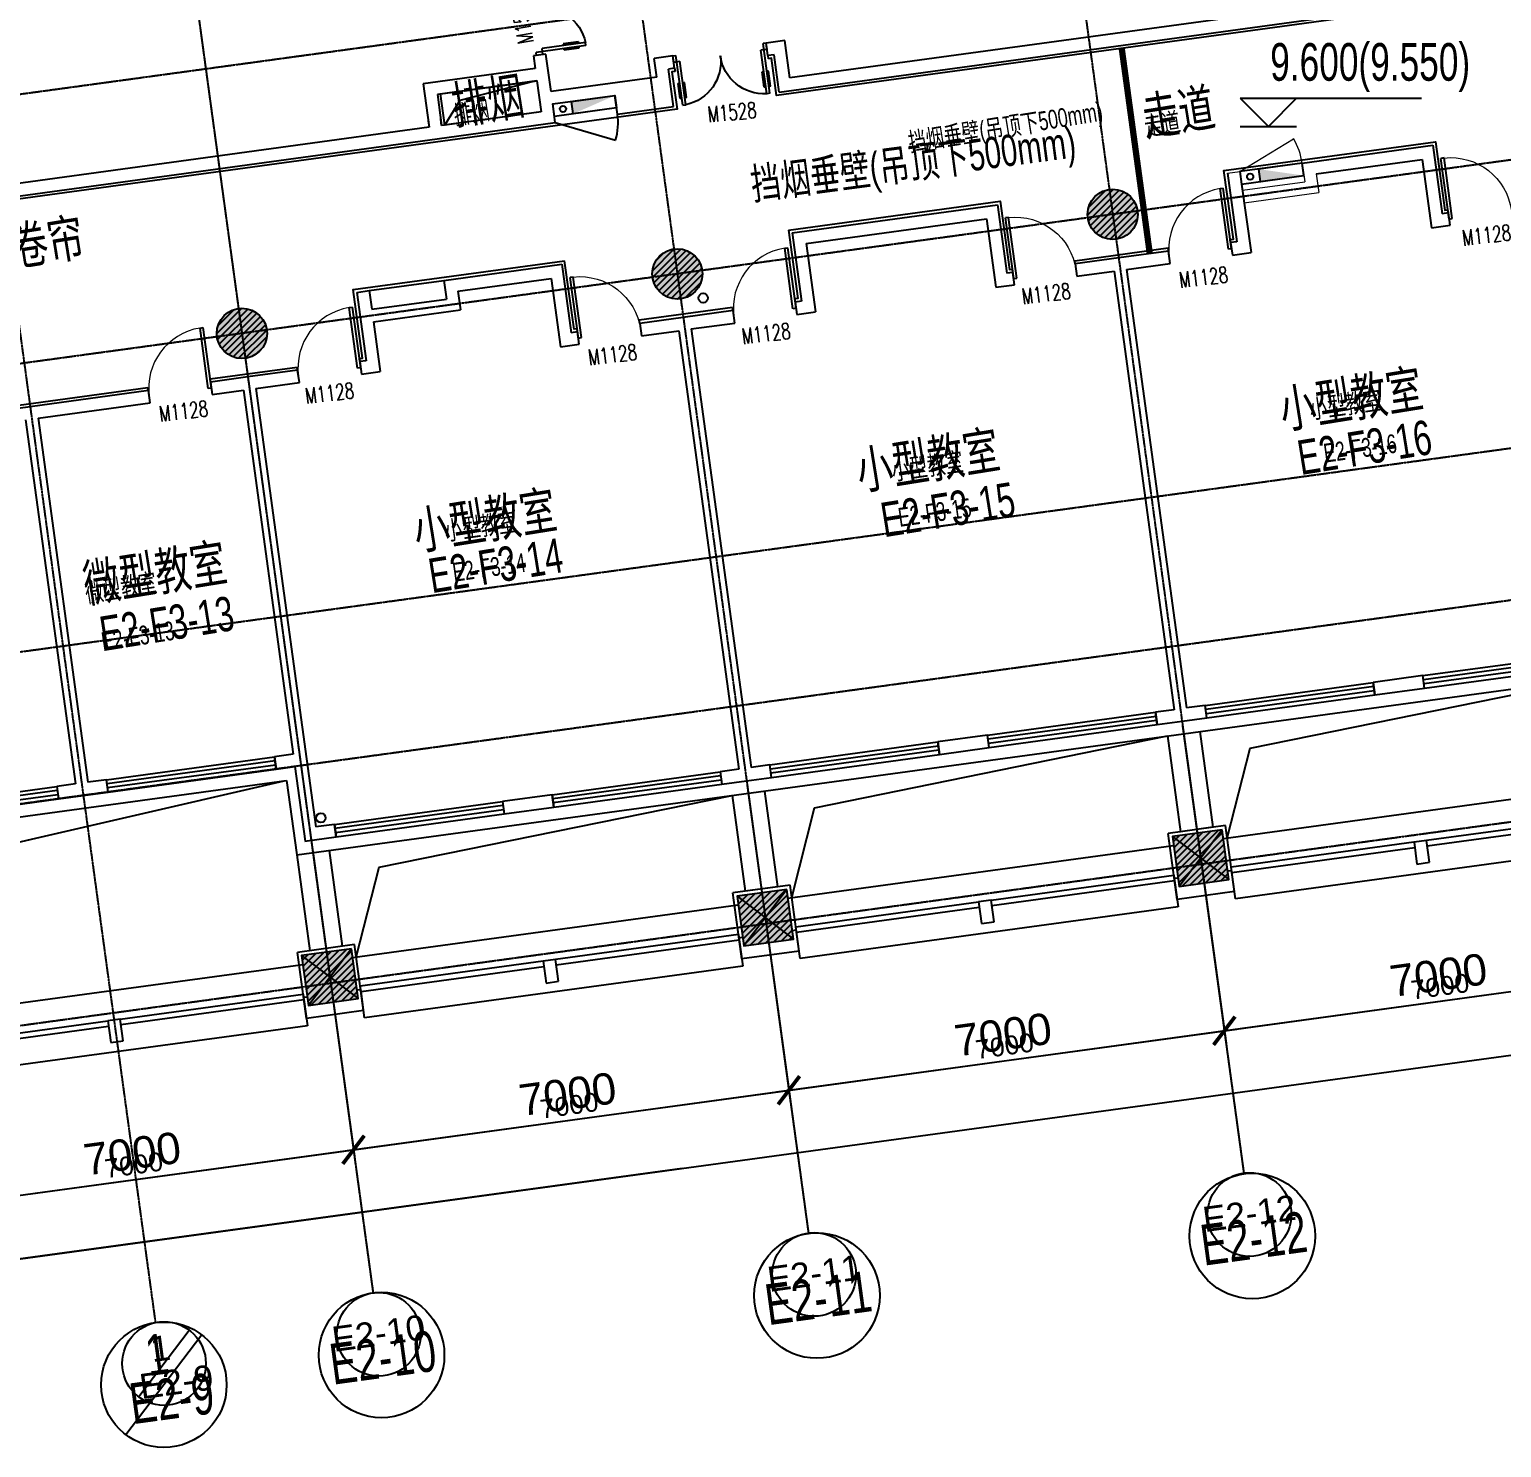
# Model space of a CAD drawing. Header units: millimetres. Extents: x -174040 to 151923, y -227569 to 142020.
# Drawn here: x -127676 to -104227, y 95997 to 118588 of the extents above; entities that cross this region are included whole.
import ezdxf
from ezdxf.enums import TextEntityAlignment as Align

# ---------------------------------------------------------------- set-up
doc = ezdxf.new("R2010")
doc.units = ezdxf.units.MM
doc.header["$LTSCALE"] = 5
doc.linetypes.add('E-RG-1F$0$$0$DOTE', pattern=[2.42, 2, -0.2, 0.02, -0.2])
doc.linetypes.add('XRE2$0$HIDDEN', pattern=[0.375, 0.25, -0.125])
for name, color, linetype in [('0P-TE-D0-A', 1, 'Continuous'), ('A-SYMB-DOOR', 4, 'Continuous'), ('A-SYMB-DOOR1', 4, 'Continuous'), ('A—墙体', 7, 'Continuous'), ('A—文字索引', 40, 'Continuous'), ('A—设备管丼、主管符号', 50, 'Continuous'), ('A—轴线、尺寸', 1, 'Continuous'), ('A—门窗', 135, 'Continuous'), ('E-COLS-F3$0$0S-COLS-HATCH', 8, 'Continuous'), ('E-COLS-F3$0$0S-COLS-HATCH-I', 8, 'Continuous'), ('E-COLS-F3$0$0S-COLS-LINE', 4, 'Continuous'), ('E2-RI-3F$0$A-ROOF-DRAN', 175, 'Continuous'), ('E2-RI-3F$0$A-SYMB-DOOR', 171, 'Continuous'), ('I-平面-标高（总）', 40, 'Continuous'), ('I—平面—文字', 40, 'Continuous'), ('I—平面—文字（放大1：100）', 40, 'XRE2$0$HIDDEN'), ('I—平面—标高', 40, 'Continuous'), ('I—平面—消防设施', 10, 'Continuous'), ('I—平面—装饰面层线', 192, 'Continuous'), ('I—平面—门', 22, 'Continuous'), ('轴线100', 1, 'Continuous')]:
    doc.layers.add(name, color=color, linetype=linetype)
doc.layers.add('A-DOOR', color=32, linetype='Continuous', lineweight=5)
doc.layers.add('A-WALL', color=7, linetype='Continuous', lineweight=5)
doc.styles.add('ARIAL', font='arial.ttf')
doc.styles.add('ECADI-TXT', font='simplex.shx', dxfattribs={"bigfont": 'hztxt.shx'})
doc.styles.add('XD2008', font='SIMYOU.TTF', dxfattribs={"width": 0.7})
doc.dimstyles.new('200', dxfattribs={"dimscale": 200, "dimtxt": 2.5, "dimasz": 2, "dimexe": 1, "dimexo": 1, "dimgap": 0.8, "dimtad": 1, "dimdec": 0, "dimdsep": 46, "dimtxsty": 'ARIAL', "dimblk1": 'ARCHTICK', "dimblk2": 'ARCHTICK', "dimsah": 1, "dimcen": -0.9, "dimdle": 1, "dimclrd": 256, "dimclre": 256, "dimclrt": 40, "dimaunit": 1, "dimadec": 0, "dimazin": 0, "dimtfac": 0.35, "dimtdec": 0, "dimtix": 1, "dimtmove": 2, "dimatfit": 3, "dimldrblk": 'ARCHTICK', "dimfxl": 0, "dimtvp": 0.8, "dimtolj": 1, "dimtzin": 0, "dimarcsym": 0})
doc.dimstyles.new('副本 100', dxfattribs={"dimscale": 100, "dimtxt": 2.5, "dimasz": 2, "dimexe": 1, "dimexo": 1, "dimgap": 0.8, "dimtad": 1, "dimdec": 0, "dimdsep": 46, "dimtxsty": 'ARIAL', "dimblk1": 'ARCHTICK', "dimblk2": 'ARCHTICK', "dimsah": 1, "dimcen": -0.9, "dimdle": 1, "dimclrd": 256, "dimclre": 256, "dimclrt": 40, "dimaunit": 1, "dimadec": 0, "dimazin": 0, "dimtfac": 0.35, "dimtdec": 0, "dimtix": 1, "dimtmove": 2, "dimatfit": 3, "dimldrblk": 'ARCHTICK', "dimfxl": 0, "dimtvp": 0.8, "dimtolj": 1, "dimtzin": 0, "dimarcsym": 0})
pattern_1 = [(45, (0, 0), (-53.0330086, 53.0330086), [])]

# ---------------------------------------------------------------- blocks, each defined once
blk = doc.blocks.new('biaogao')
at = {"layer": 'I—平面—标高'}
blk.add_line((11716360, -6091840), (11717260, -6091840), dxfattribs=at)
for points in [[(11716360, -6091390), (11719252, -6091390)], [(11716360, -6091390), (11716810, -6091840)], [(11716810, -6091840), (11717260, -6091390)]]:
    blk.add_lwpolyline(points, dxfattribs=at)
at = {"layer": 'I—平面—标高', "style": 'XD2008', "width": 0.7, "flags": 8}
blk.add_attdef('%%p0.000(-0.100)', text='', height=600, dxfattribs=at).set_placement((11716840, -6091293), align=Align.BOTTOM_LEFT)
blk = doc.blocks.new('_ArchTick')
at = {"color": 0, "linetype": 'ByBlock', "const_width": 0.15}
blk.add_lwpolyline([(-0.5, -0.5), (0.5, 0.5)], dxfattribs=at)
blk = doc.blocks.new('*D264')
at = {"layer": 'A—轴线、尺寸', "linetype": 'ByBlock', "lineweight": -2}
for p, q in [((-123164, 105497), (-122487, 100543)), ((-130100, 104549), (-129423, 99595)), ((-129648, 99766), (-122316, 100768))]:
    blk.add_line(p, q, dxfattribs=at)
at = {"layer": 'Defpoints', "color": 0, "linetype": 'ByBlock'}
for p in [(-123191, 105695), (-130127, 104747), (-122514, 100741)]:
    blk.add_point(p, dxfattribs=at)
at = {"layer": 'A—轴线、尺寸', "linetype": 'ByBlock', "lineweight": -2, "xscale": 400, "yscale": 400, "zscale": 400}
for p, rotation in [((-122514, 100741), 7.783339573380966), ((-129450, 99793), 187.783339573381)]:
    blk.add_blockref('_ArchTick', p, dxfattribs=dict(at, rotation=rotation))
at = {"layer": 'A—轴线、尺寸', "color": 40, "linetype": 'ByBlock', "insert": (-126038, 100679), "char_height": 500, "attachment_point": 5, "rotation": 7.7833, "style": 'ARIAL'}
blk.add_mtext('\\A1;7000', dxfattribs=at)
blk = doc.blocks.new('*D265')
at = {"layer": 'A—轴线、尺寸', "linetype": 'ByBlock', "lineweight": -2}
for p, q in [((-116229, 106445), (-115552, 101491)), ((-123164, 105497), (-122487, 100543)), ((-122712, 100714), (-115380, 101716))]:
    blk.add_line(p, q, dxfattribs=at)
at = {"layer": 'Defpoints', "color": 0, "linetype": 'ByBlock'}
for p in [(-116256, 106643), (-123191, 105695), (-115579, 101689)]:
    blk.add_point(p, dxfattribs=at)
at = {"layer": 'A—轴线、尺寸', "linetype": 'ByBlock', "lineweight": -2, "xscale": 400, "yscale": 400, "zscale": 400}
for p, rotation in [((-115579, 101689), 7.783339573380966), ((-122514, 100741), 187.783339573381)]:
    blk.add_blockref('_ArchTick', p, dxfattribs=dict(at, rotation=rotation))
at = {"layer": 'A—轴线、尺寸', "color": 40, "linetype": 'ByBlock', "insert": (-119103, 101627), "char_height": 500, "attachment_point": 5, "rotation": 7.7833, "style": 'ARIAL'}
blk.add_mtext('\\A1;7000', dxfattribs=at)
blk = doc.blocks.new('*D266')
at = {"layer": 'A—轴线、尺寸', "linetype": 'ByBlock', "lineweight": -2}
for p, q in [((-109293, 107393), (-108616, 102439)), ((-116229, 106445), (-115552, 101491)), ((-115777, 101662), (-108445, 102664))]:
    blk.add_line(p, q, dxfattribs=at)
at = {"layer": 'Defpoints', "color": 0, "linetype": 'ByBlock'}
for p in [(-109320, 107591), (-116256, 106643), (-108643, 102637)]:
    blk.add_point(p, dxfattribs=at)
at = {"layer": 'A—轴线、尺寸', "linetype": 'ByBlock', "lineweight": -2, "xscale": 400, "yscale": 400, "zscale": 400}
for p, rotation in [((-108643, 102637), 7.783339573380966), ((-115579, 101689), 187.783339573381)]:
    blk.add_blockref('_ArchTick', p, dxfattribs=dict(at, rotation=rotation))
at = {"layer": 'A—轴线、尺寸', "color": 40, "linetype": 'ByBlock', "insert": (-112167, 102575), "char_height": 500, "attachment_point": 5, "rotation": 7.7833, "style": 'ARIAL'}
blk.add_mtext('\\A1;7000', dxfattribs=at)
blk = doc.blocks.new('*D267')
at = {"layer": 'A—轴线、尺寸', "linetype": 'ByBlock', "lineweight": -2}
for p, q in [((-102358, 108341), (-101681, 103387)), ((-109293, 107393), (-108616, 102439)), ((-108841, 102610), (-101509, 103612))]:
    blk.add_line(p, q, dxfattribs=at)
at = {"layer": 'Defpoints', "color": 0, "linetype": 'ByBlock'}
for p in [(-102385, 108539), (-109320, 107591), (-101708, 103585)]:
    blk.add_point(p, dxfattribs=at)
at = {"layer": 'A—轴线、尺寸', "linetype": 'ByBlock', "lineweight": -2, "xscale": 400, "yscale": 400, "zscale": 400}
for p, rotation in [((-101708, 103585), 7.783339573380966), ((-108643, 102637), 187.783339573381)]:
    blk.add_blockref('_ArchTick', p, dxfattribs=dict(at, rotation=rotation))
at = {"layer": 'A—轴线、尺寸', "color": 40, "linetype": 'ByBlock', "insert": (-105232, 103523), "char_height": 500, "attachment_point": 5, "rotation": 7.7833, "style": 'ARIAL'}
blk.add_mtext('\\A1;7000', dxfattribs=at)
blk = doc.blocks.new('*D272')
at = {"layer": 'A—轴线、尺寸', "linetype": 'ByBlock', "lineweight": -2}
for p, q in [((-67660, 112933), (-66868, 107136)), ((-136448, 97827), (-66696, 107361)), ((-137015, 103453), (-136223, 97656))]:
    blk.add_line(p, q, dxfattribs=at)
at = {"layer": 'Defpoints', "color": 0, "linetype": 'ByBlock'}
for p in [(-67687, 113132), (-66895, 107334), (-137042, 103652)]:
    blk.add_point(p, dxfattribs=at)
at = {"layer": 'A—轴线、尺寸', "linetype": 'ByBlock', "lineweight": -2, "xscale": 400, "yscale": 400, "zscale": 400}
for p, rotation in [((-66895, 107334), 7.783339573380966), ((-136250, 97854), 187.783339573381)]:
    blk.add_blockref('_ArchTick', p, dxfattribs=dict(at, rotation=rotation))
at = {"layer": 'A—轴线、尺寸', "color": 40, "linetype": 'ByBlock', "insert": (-101628, 103006), "char_height": 500, "attachment_point": 5, "rotation": 7.7833, "style": 'ARIAL'}
blk.add_mtext('\\A1;70000', dxfattribs=at)
blk = doc.blocks.new('XRE3')
at = {"layer": 'E-COLS-F3$0$0S-COLS-HATCH'}
h = blk.add_hatch(color=18, dxfattribs=at)
edge = h.paths.add_edge_path()
edge.add_arc((11733358, -6093577), 400, 0, 360)
h = blk.add_hatch(color=18, dxfattribs=at)
edge = h.paths.add_edge_path()
edge.add_arc((11726422, -6094525), 400, 0, 360)
h = blk.add_hatch(color=18, dxfattribs=at)
edge = h.paths.add_edge_path()
edge.add_arc((11719487, -6095473), 400, 0, 360)
for points in [[(11735102, -6103381), (11734309, -6103489), (11734418, -6104282), (11735210, -6104173)], [(11728166, -6104329), (11727374, -6104437), (11727482, -6105230), (11728275, -6105121)], [(11721231, -6105277), (11720438, -6105385), (11720546, -6106178), (11721339, -6106069)]]:
    blk.add_hatch(color=18, dxfattribs=at).paths.add_polyline_path(points)
at = {"layer": 'E-COLS-F3$0$0S-COLS-HATCH-I'}
h = blk.add_hatch(dxfattribs=at)
h.set_pattern_fill('ANSI31', color=256, scale=600, style=0)
h.set_pattern_definition(pattern_1)
edge = h.paths.add_edge_path()
edge.add_arc((11733358, -6093577), 400, 0, 360)
h = blk.add_hatch(dxfattribs=at)
h.set_pattern_fill('ANSI31', color=256, scale=600, style=0)
h.set_pattern_definition(pattern_1)
edge = h.paths.add_edge_path()
edge.add_arc((11726422, -6094525), 400, 0, 360)
h = blk.add_hatch(dxfattribs=at)
h.set_pattern_fill('ANSI31', color=256, scale=600, style=0)
h.set_pattern_definition(pattern_1)
edge = h.paths.add_edge_path()
edge.add_arc((11719487, -6095473), 400, 0, 360)
h = blk.add_hatch(dxfattribs=at)
h.set_pattern_fill('ANSI31', color=256, scale=600, style=0)
h.set_pattern_definition(pattern_1)
h.paths.add_polyline_path([(11735102, -6103381), (11734309, -6103489), (11734418, -6104282), (11735210, -6104173)])
h = blk.add_hatch(dxfattribs=at)
h.set_pattern_fill('ANSI31', color=256, scale=600, style=0)
h.set_pattern_definition(pattern_1)
h.paths.add_polyline_path([(11728166, -6104329), (11727374, -6104437), (11727482, -6105230), (11728275, -6105121)])
h = blk.add_hatch(dxfattribs=at)
h.set_pattern_fill('ANSI31', color=256, scale=600, style=0)
h.set_pattern_definition(pattern_1)
h.paths.add_polyline_path([(11721231, -6105277), (11720438, -6105385), (11720546, -6106178), (11721339, -6106069)])
at = {"layer": 'Defpoints'}
for points in [[(11734309, -6103489), (11735210, -6104173)], [(11735102, -6103381), (11734418, -6104282)], [(11727374, -6104437), (11728275, -6105121)], [(11728166, -6104329), (11727482, -6105230)], [(11720438, -6105385), (11721339, -6106069)], [(11721231, -6105277), (11720546, -6106178)]]:
    blk.add_lwpolyline(points, dxfattribs=at)
at = {"layer": 'E-COLS-F3$0$0S-COLS-LINE', "color": 255}
for points in [[(11735102, -6103381), (11734309, -6103489), (11734418, -6104282), (11735210, -6104173)], [(11728166, -6104329), (11727374, -6104437), (11727482, -6105230), (11728275, -6105121)], [(11721231, -6105277), (11720438, -6105385), (11720546, -6106178), (11721339, -6106069)]]:
    blk.add_lwpolyline(points, close=True, dxfattribs=at)
for centre in [(11733358, -6093577), (11726422, -6094525), (11719487, -6095473)]:
    blk.add_circle(centre, 400, dxfattribs=at)
blk = doc.blocks.new('E2-RI-3F$0$AQE')
at = {"layer": 'E2-RI-3F$0$A-ROOF-DRAN'}
blk.add_circle((11726833, -6094909), 75, dxfattribs=at)
blk = doc.blocks.new('E2-RI-3F$0$$DorLib2D$00000001')
for p, q in [((0.45, 0.975), (0.5, 0.975)), ((0.45, 0), (0.45, 0.975)), ((0.5, 0), (0.5, 0.975)), ((0.5, 0), (0.45, 0))]:
    blk.add_line(p, q)
at = {"lineweight": 13}
blk.add_arc((0.475, 0), 0.975, 91.4693, 180, dxfattribs=at)
blk = doc.blocks.new('E2-RI-3F$0$$TCHSYS$WIN2D')
for p, q in [((-0.5, 0.5), (0.5, 0.5)), ((-0.5, 0.5), (-0.5, -0.5)), ((0.5, 0.5), (0.5, -0.5)), ((0.5, 0.1667), (-0.5, 0.1667)), ((0.5, -0.1667), (-0.5, -0.1667)), ((-0.5, -0.5), (0.5, -0.5))]:
    blk.add_line(p, q)
blk = doc.blocks.new('E2-RI-2F$0$XFX-BX')
blk.add_lwpolyline([(0, 0), (0, 200), (700, 200), (700, 0)], close=True)
blk.add_solid([(0, 0), (0, 0), (700, 0), (700, 200)])
blk = doc.blocks.new('E2-RI-2F$0$$DorLib2D$00000011')
for p, q in [((-0.342, 0.483), (-0.309, 0.483)), ((-0.342, 0.483), (-0.342, -0.05)), ((-0.309, 0.483), (-0.309, 0.017)), ((0.558, 0.483), (0.558, 0.017)), ((0.591, 0.483), (0.558, 0.483)), ((0.591, 0.483), (0.591, -0.05)), ((-0.359, 0.409), (-0.342, 0.409)), ((-0.359, 0.409), (-0.359, 0.247)), ((-0.292, 0.409), (-0.309, 0.409)), ((-0.292, 0.409), (-0.292, 0.247)), ((0.541, 0.409), (0.558, 0.409)), ((0.541, 0.409), (0.541, 0.247)), ((0.608, 0.409), (0.591, 0.409)), ((0.608, 0.409), (0.608, 0.247)), ((-0.359, 0.247), (-0.342, 0.247)), ((-0.292, 0.247), (-0.309, 0.247)), ((0.541, 0.247), (0.558, 0.247)), ((0.608, 0.247), (0.591, 0.247)), ((-0.375, 0.017), (-0.309, 0.017)), ((-0.375, 0.017), (-0.375, -0.05)), ((0.625, 0.017), (0.558, 0.017)), ((0.625, 0.017), (0.625, -0.05)), ((-0.375, -0.05), (-0.342, -0.05)), ((0.625, -0.05), (0.591, -0.05))]:
    blk.add_line(p, q)
for centre, start, end in [((-0.342, 0.017), 0, 85.904), ((0.591, 0.017), 94.096, 180)]:
    blk.add_arc(centre, 0.467, start, end)
blk = doc.blocks.new('ECADI-TAG-DOOR')
blk = doc.blocks.new('*D535')
at = {"layer": 'Defpoints', "color": 0, "linetype": 'ByBlock'}
for p in [(-243709, 106215), (-250644, 105267), (-243031, 101261)]:
    blk.add_point(p, dxfattribs=at)
at = {"layer": '轴线100', "linetype": 'ByBlock', "lineweight": -2}
for p, q in [((-243695, 106116), (-243018, 101162)), ((-250631, 105168), (-249953, 100214)), ((-250066, 100300), (-242932, 101275))]:
    blk.add_line(p, q, dxfattribs=at)
at = {"layer": '轴线100', "linetype": 'ByBlock', "lineweight": -2, "xscale": 200, "yscale": 200, "zscale": 200}
for p, rotation in [((-243031, 101261), 7.783339565832659), ((-249967, 100313), 187.7833395658326)]:
    blk.add_blockref('_ArchTick', p, dxfattribs=dict(at, rotation=rotation))
at = {"layer": '轴线100', "color": 40, "linetype": 'ByBlock', "insert": (-246531, 101018), "char_height": 300, "attachment_point": 5, "rotation": 7.7833, "style": 'ARIAL'}
blk.add_mtext('\\A1;7000', dxfattribs=at)
blk = doc.blocks.new('*D536')
at = {"layer": 'Defpoints', "color": 0, "linetype": 'ByBlock'}
for p in [(-236773, 107163), (-243709, 106215), (-236096, 102209)]:
    blk.add_point(p, dxfattribs=at)
at = {"layer": '轴线100', "linetype": 'ByBlock', "lineweight": -2}
for p, q in [((-236760, 107064), (-236082, 102110)), ((-243695, 106116), (-243018, 101162)), ((-243131, 101248), (-235997, 102223))]:
    blk.add_line(p, q, dxfattribs=at)
at = {"layer": '轴线100', "linetype": 'ByBlock', "lineweight": -2, "xscale": 200, "yscale": 200, "zscale": 200}
for p, rotation in [((-236096, 102209), 7.783339565832659), ((-243031, 101261), 187.7833395658326)]:
    blk.add_blockref('_ArchTick', p, dxfattribs=dict(at, rotation=rotation))
at = {"layer": '轴线100', "color": 40, "linetype": 'ByBlock', "insert": (-239595, 101966), "char_height": 300, "attachment_point": 5, "rotation": 7.7833, "style": 'ARIAL'}
blk.add_mtext('\\A1;7000', dxfattribs=at)
blk = doc.blocks.new('*D537')
at = {"layer": 'Defpoints', "color": 0, "linetype": 'ByBlock'}
for p in [(-229838, 108111), (-236773, 107163), (-229160, 103157)]:
    blk.add_point(p, dxfattribs=at)
at = {"layer": '轴线100', "linetype": 'ByBlock', "lineweight": -2}
for p, q in [((-229824, 108012), (-229147, 103058)), ((-236760, 107064), (-236082, 102110)), ((-236195, 102196), (-229061, 103171))]:
    blk.add_line(p, q, dxfattribs=at)
at = {"layer": '轴线100', "linetype": 'ByBlock', "lineweight": -2, "xscale": 200, "yscale": 200, "zscale": 200}
for p, rotation in [((-229160, 103157), 7.783339565832659), ((-236096, 102209), 187.7833395658326)]:
    blk.add_blockref('_ArchTick', p, dxfattribs=dict(at, rotation=rotation))
at = {"layer": '轴线100', "color": 40, "linetype": 'ByBlock', "insert": (-232660, 102914), "char_height": 300, "attachment_point": 5, "rotation": 7.7833, "style": 'ARIAL'}
blk.add_mtext('\\A1;7000', dxfattribs=at)
blk = doc.blocks.new('*D538')
at = {"layer": 'Defpoints', "color": 0, "linetype": 'ByBlock'}
for p in [(-222902, 109059), (-229838, 108111), (-222225, 104105)]:
    blk.add_point(p, dxfattribs=at)
at = {"layer": '轴线100', "linetype": 'ByBlock', "lineweight": -2}
for p, q in [((-222889, 108960), (-222211, 104006)), ((-229824, 108012), (-229147, 103058)), ((-229260, 103144), (-222126, 104119))]:
    blk.add_line(p, q, dxfattribs=at)
at = {"layer": '轴线100', "linetype": 'ByBlock', "lineweight": -2, "xscale": 200, "yscale": 200, "zscale": 200}
for p, rotation in [((-222225, 104105), 7.783339565832659), ((-229160, 103157), 187.7833395658326)]:
    blk.add_blockref('_ArchTick', p, dxfattribs=dict(at, rotation=rotation))
at = {"layer": '轴线100', "color": 40, "linetype": 'ByBlock', "insert": (-225724, 103862), "char_height": 300, "attachment_point": 5, "rotation": 7.7833, "style": 'ARIAL'}
blk.add_mtext('\\A1;7000', dxfattribs=at)
blk = doc.blocks.new('*D543')
at = {"layer": 'Defpoints', "color": 0, "linetype": 'ByBlock'}
for p in [(-188204, 113652), (-187412, 107854), (-257559, 104172)]:
    blk.add_point(p, dxfattribs=at)
at = {"layer": '轴线100', "linetype": 'ByBlock', "lineweight": -2}
for p, q in [((-188191, 113553), (-187398, 107755)), ((-256866, 98361), (-187313, 107868)), ((-257546, 104073), (-256754, 98275))]:
    blk.add_line(p, q, dxfattribs=at)
at = {"layer": '轴线100', "linetype": 'ByBlock', "lineweight": -2, "xscale": 200, "yscale": 200, "zscale": 200}
for p, rotation in [((-187412, 107854), 7.783339565832659), ((-256767, 98374), 187.7833395658326)]:
    blk.add_blockref('_ArchTick', p, dxfattribs=dict(at, rotation=rotation))
at = {"layer": '轴线100', "color": 40, "linetype": 'ByBlock', "insert": (-222121, 103345), "char_height": 300, "attachment_point": 5, "rotation": 7.7833, "style": 'ARIAL'}
blk.add_mtext('\\A1;70000', dxfattribs=at)
blk = doc.blocks.new('XFX-BX')
blk.add_lwpolyline([(0, 0), (0, 200), (700, 200), (700, 0)], close=True)
blk.add_solid([(0, 0), (0, 0), (700, 0), (700, 200)])
blk = doc.blocks.new('A$C1C9D1350')
at = {"layer": '轴线100', "linetype": 'E-RG-1F$0$$0$DOTE'}
for p, q in [((-233342, 133749.6), (-228849, 100878.4)), ((-240277.5, 132801.6), (-235784.5, 99930.5)), ((-247213, 131853.6), (-242720, 98982.5)), ((-250680.8, 131379.6), (-246187.8, 98508.5)), ((-186896.5, 126471.6), (-255143.9, 117143.2)), ((-186312.4, 122262), (-262494.6, 111848.9)), ((-185597.9, 117765.2), (-264888.7, 106927.2)), ((-185383.6, 115374.3), (-264674.4, 104536.3)), ((-184843.5, 111915.6), (-289831.2, 97565.2))]:
    blk.add_line(p, q, dxfattribs=at)
at = {"layer": '轴线100', "linetype": 'ByBlock'}
blk.add_line((-245647.6, 98384.7), (-246451.8, 97327.8), dxfattribs=at)
for centre in [(-228759.9, 100230.2), (-235694.6, 99276.1), (-242629.3, 98322), (-246049.7, 97856.3)]:
    blk.add_circle(centre, 666.7, dxfattribs=at)
at = {"layer": '轴线100', "color": 40, "style": 'ARIAL'}
for s, p in [('E2-12', (-228762.9, 100248.9)), ('E2-11', (-235697.6, 99294.8)), ('E2-10', (-242632.3, 98340.7)), ('1', (-246107.9, 98098.2)), ('E2-9', (-245852.3, 97565.9))]:
    blk.add_text(s, height=400, rotation=7.78334, dxfattribs=at).set_placement(p, align=Align.MIDDLE_CENTER)
at = {"layer": '轴线100', "linetype": 'ByBlock'}
for base, p1, p2, picture, middle in [((-187412, 107854.4), (-257559.5, 104171.8), (-188204.4, 113651.7), '*D543', (-222121.1, 103345.5)), ((-222225, 104105.2), (-229837.6, 108111.2), (-222902.1, 109059.2), '*D538', (-225724.3, 103862.3)), ((-229160.5, 103157.3), (-236773.1, 107163.2), (-229837.6, 108111.2), '*D537', (-232659.8, 102914.3)), ((-236096, 102209.3), (-243708.6, 106215.2), (-236773.1, 107163.2), '*D536', (-239595.3, 101966.3)), ((-243031.5, 101261.3), (-250644.1, 105267.2), (-243708.6, 106215.2), '*D535', (-246530.8, 101018.3))]:
    dim = blk.add_linear_dim(base=base, p1=p1, p2=p2, angle=7.78334, dimstyle='副本 100', override={"dimtxt": 3}, dxfattribs=at)
    dim.commit()
    dim.dimension.update_dxf_attribs({"geometry": picture, "text_midpoint": middle})

msp = doc.modelspace()

# ---------------------------------------------------------------- linework, layer by layer
at = {"layer": '0P-TE-D0-A'}
msp.add_lwpolyline([(-107402.9, 116457.7), (-108393.8, 116322.9), (-108366.8, 116124.7), (-107375.9, 116259.6)], close=True, dxfattribs=at)
at = {"layer": 'A-DOOR'}
msp.add_line((-108393.8, 116323.2), (-107542.4, 116847.8), dxfattribs=at)
msp.add_arc((-108393.8, 116323.2), 1000, 7.74983, 31.64228, dxfattribs=at)
at = {"layer": 'A-WALL'}
for p, q in [((-108592.1, 116295.8), (-108393.9, 116322.9)), ((-108393.9, 116322.9), (-108353.3, 116025.6)), ((-107403.1, 116458.3), (-107362.5, 116161.1)), ((-108353.3, 116025.9), (-107362.4, 116160.8)), ((-107177.9, 116287.2), (-107137.2, 115990)), ((-108326.2, 115827.5), (-107137.2, 115990))]:
    msp.add_line(p, q, dxfattribs=at)
at = {"layer": 'A—墙体'}
for p, q in [((-96836.3, 120375.4), (-115562.1, 117815.8)), ((-115733.2, 117590.6), (-96611, 120204.4)), ((-119449, 118192.4), (-119647.2, 118165.3)), ((-119367.8, 117598.5), (-119449, 118192.4)), ((-115643.4, 118410.3), (-115940.6, 118369.7)), ((-115913.5, 118171.5), (-115940.6, 118369.7)), ((-115814.5, 118185.1), (-115913.5, 118171.5)), ((-115733.2, 117590.6), (-115814.5, 118185.1)), ((-115562.1, 117815.8), (-115643.4, 118410.3)), ((-119620.1, 117967.5), (-121403.5, 117723.7)), ((-119647.2, 118165.3), (-119620.1, 117967.5)), ((-117426.8, 118166.5), (-117724, 118125.9)), ((-117683.4, 117828.7), (-117724, 118125.9)), ((-117399.7, 117968.4), (-117498.8, 117954.8)), ((-117417.5, 117360.4), (-117498.8, 117954.8)), ((-117399.7, 117968.4), (-117426.8, 118166.5)), ((-121403.5, 117723.7), (-121308.7, 117030.4)), ((-119593, 117769.3), (-121178.3, 117552.6)), ((-119593, 117769.3), (-119525.3, 117273.9)), ((-117683.4, 117828.7), (-119367.8, 117598.5)), ((-121178.3, 117552.6), (-121110.6, 117057.4)), ((-119340.7, 117400.3), (-118349.9, 117535.7)), ((-118309.3, 117238.5), (-118349.9, 117535.7)), ((-118349.9, 117535.6), (-118349.9, 117535.7)), ((-119525.3, 117274.1), (-121110.6, 117057.4)), ((-119300.1, 117103.1), (-119340.7, 117400.3)), ((-118309.3, 117238.5), (-117417.5, 117360.4)), ((-121308.7, 117030.4), (-128046.2, 116109.4)), ((-121322.3, 117129.4), (-121308.7, 117030.4)), ((-121182.6, 116845.7), (-119300.1, 117103.1)), ((-121110.6, 117057.4), (-121124.1, 117156.5)), ((-128217.2, 115884.2), (-121182.6, 116845.7)), ((-107403.2, 116460.1), (-105322.5, 116742.7)), ((-105322.5, 116742.7), (-105173.5, 115652.8)), ((-107177.9, 116287.2), (-105493.5, 116517.5)), ((-105493.5, 116517.5), (-105344.6, 115427.6)), ((-108592.1, 116295.8), (-108443.1, 115205.9)), ((-108366.8, 116124.7), (-108217.8, 115034.8)), ((-115527.6, 115347.8), (-112258, 115794.7)), ((-112258, 115794.7), (-112109, 114704.8)), ((-105074.4, 115666.3), (-105173.5, 115652.8)), ((-105047.3, 115468.2), (-105074.4, 115666.3)), ((-115302.3, 115176.7), (-112429, 115569.5)), ((-112429, 115569.5), (-112280.1, 114479.6)), ((-105344.6, 115427.6), (-105047.3, 115468.2)), ((-115527.6, 115347.8), (-115378.6, 114257.9)), ((-115302.3, 115176.7), (-115153.3, 114086.8)), ((-108443.1, 115205.9), (-108542.2, 115192.4)), ((-108542.2, 115192.4), (-108515.1, 114994.2)), ((-110325.6, 114948.6), (-111019.1, 114853.8)), ((-109532.9, 115056.9), (-110325.6, 114948.6)), ((-109505.9, 114858.8), (-109532.9, 115056.9)), ((-108515.1, 114994.2), (-108217.8, 115034.8)), ((-121076, 114589.4), (-119193.5, 114846.7)), ((-119193.5, 114846.7), (-119044.5, 113756.8)), ((-112009.9, 114718.4), (-112109, 114704.8)), ((-111982.8, 114520.2), (-112009.9, 114718.4)), ((-111019.1, 114853.8), (-110992, 114655.6)), ((-110992, 114655.6), (-110397.6, 114736.9)), ((-110397.6, 114736.9), (-109442.8, 107751.9)), ((-110199.4, 114764), (-109505.9, 114858.8)), ((-110199.4, 114764), (-109244.7, 107778.9)), ((-121076, 114589.4), (-121035.3, 114292.2)), ((-120850.7, 114418.3), (-119364.5, 114621.5)), ((-119364.5, 114621.5), (-119215.6, 113531.6)), ((-112280.1, 114479.6), (-111982.8, 114520.2)), ((-122463.1, 114399.8), (-122264.9, 114426.9)), ((-122463.1, 114399.8), (-122314.1, 113309.9)), ((-122264.9, 114426.9), (-122224.3, 114129.6)), ((-122224.3, 114129.6), (-121035.3, 114292.2)), ((-120850.7, 114418.3), (-120810.1, 114121.1)), ((-115378.6, 114257.9), (-115477.7, 114244.4)), ((-115477.7, 114244.4), (-115450.6, 114046.2)), ((-122197.2, 113931.5), (-120810.1, 114121.1)), ((-117261.1, 114000.6), (-117954.6, 113905.8)), ((-116468.5, 114108.9), (-117261.1, 114000.6)), ((-117162, 114014.1), (-117261.1, 114000.6)), ((-116441.4, 113910.8), (-116468.5, 114108.9)), ((-115450.6, 114046.2), (-115153.3, 114086.8)), ((-122197.2, 113931.5), (-122088.9, 113138.8)), ((-118945.4, 113770.4), (-119044.5, 113756.8)), ((-118918.3, 113572.2), (-118945.4, 113770.4)), ((-117954.6, 113905.8), (-117927.6, 113707.6)), ((-117927.6, 113707.6), (-117333.1, 113788.9)), ((-117333.1, 113788.9), (-116378.4, 106803.9)), ((-117135, 113816), (-116441.4, 113910.8)), ((-117135, 113816), (-116180.2, 106830.9)), ((-119215.6, 113531.6), (-118918.3, 113572.2)), ((-122314.1, 113309.9), (-122413.2, 113296.4)), ((-122413.2, 113296.4), (-122386.1, 113098.2)), ((-124196.6, 113052.6), (-124791.1, 112971.3)), ((-123404, 113160.9), (-124196.6, 113052.6)), ((-123376.9, 112962.8), (-123404, 113160.9)), ((-122386.1, 113098.2), (-122088.9, 113138.8)), ((-125781.9, 112835.9), (-127664.4, 112578.6)), ((-125754.8, 112637.8), (-125781.9, 112835.9)), ((-124791.1, 112971.3), (-124764, 112773.2)), ((-124764, 112773.2), (-124268.6, 112840.9)), ((-124268.6, 112840.9), (-123476.1, 107042.6)), ((-124070.5, 112868), (-123376.9, 112962.8)), ((-124070.5, 112868), (-123264.4, 106970.6)), ((-127664.4, 112578.6), (-129546.9, 112321.3)), ((-127538.2, 112394), (-125754.8, 112637.8)), ((-127736.4, 112366.9), (-126943.9, 106569)), ((-127538.2, 112394), (-126745.7, 106596.1)), ((-105479.5, 108293.6), (-106272.2, 108185.2)), ((-106272.2, 108185.2), (-106245.1, 107987.1)), ((-105452.5, 108095.4), (-105479.5, 108293.6)), ((-106245.1, 107987.1), (-105452.5, 108095.4)), ((-109442.8, 107751.9), (-109739.9, 107711.2)), ((-109739.9, 107711.2), (-109712.8, 107513.1)), ((-108947.3, 107819.6), (-109244.7, 107778.9)), ((-108920.2, 107621.4), (-108947.3, 107819.6)), ((-109712.8, 107513.1), (-109316.7, 107567.2)), ((-109316.7, 107567.2), (-108920.2, 107621.4)), ((-112415, 107345.6), (-113207.7, 107237.2)), ((-113207.7, 107237.2), (-113180.6, 107039.1)), ((-112388, 107147.4), (-112415, 107345.6)), ((-123476.1, 107042.6), (-123773.3, 107002)), ((-123773.3, 107002), (-123746.2, 106803.8)), ((-123264.4, 106970.6), (-123115.7, 105883)), ((-113180.6, 107039.1), (-112388, 107147.4)), ((-123746.2, 106803.8), (-123449, 106844.4)), ((-123449, 106844.4), (-123286.7, 105657.4)), ((-116378.4, 106803.9), (-116675.4, 106763.3)), ((-116675.4, 106763.3), (-116648.3, 106565.1)), ((-115882.8, 106871.6), (-116180.2, 106830.9)), ((-115855.7, 106673.4), (-115882.8, 106871.6)), ((-126943.9, 106569), (-127241.1, 106528.4)), ((-127241.1, 106528.4), (-127214.1, 106330.2)), ((-126448.5, 106636.6), (-126745.7, 106596.1)), ((-126421.4, 106438.5), (-126448.5, 106636.6)), ((-116648.3, 106565.1), (-116252.2, 106619.2)), ((-116252.2, 106619.2), (-115855.7, 106673.4)), ((-127214.1, 106330.2), (-126817.7, 106384.4)), ((-126817.7, 106384.4), (-126421.4, 106438.5)), ((-119350.6, 106397.6), (-120143.2, 106289.3)), ((-120143.2, 106289.3), (-120116.1, 106091.1)), ((-119323.5, 106199.4), (-119350.6, 106397.6)), ((-120116.1, 106091.1), (-119323.5, 106199.4)), ((-122818.3, 105923.6), (-123115.7, 105883)), ((-122791.2, 105725.4), (-122818.3, 105923.6)), ((-123286.8, 105657.7), (-122791.2, 105725.4)), ((-123088.6, 105684.8), (-123088.6, 105684.5))]:
    msp.add_line(p, q, dxfattribs=at)
at = {"layer": 'A—设备管丼、主管符号', "color": 2}
msp.add_lwpolyline([(-119525.3, 117273.9), (-121061, 117064), (-121128.7, 117559.4), (-119593, 117769.3)], close=True, dxfattribs=at)
msp.add_lwpolyline([(-121061, 117064), (-120816.6, 117462.9), (-119642.5, 117762.5)], dxfattribs=at)
at = {"layer": 'A—设备管丼、主管符号'}
for points in [[(-108598.5, 105707.1), (-108233.5, 107138), (-102612, 108281.5)], [(-115534, 104759.1), (-115169, 106190.1), (-109547.5, 107333.5)], [(-129405, 102863.1), (-129052.7, 105364), (-123620.4, 106618.8)], [(-122469.5, 103811.1), (-122104.5, 105242.1), (-116483, 106385.5)]]:
    msp.add_lwpolyline(points, dxfattribs=at)
at = {"layer": 'A—轴线、尺寸', "linetype": 'E-RG-1F$0$$0$DOTE'}
for p, q in [((-125497.1, 122564.1), (-122202.7, 98462.3)), ((-109005.5, 105288.4), (-108331.6, 100358.3)), ((-115941, 104340.4), (-115267.2, 99410.3))]:
    msp.add_line(p, q, dxfattribs=at)
at = {"layer": 'A—轴线、尺寸', "linetype": 'ByBlock'}
for p, q in [((-135077.2, 98014.6), (-117281.2, 100447.1)), ((-124929.6, 97793.3), (-126140.7, 96201.7))]:
    msp.add_line(p, q, dxfattribs=at)
for centre in [(-108196.4, 99367.5), (-115131.9, 98419.5), (-122067.4, 97471.5), (-125535.1, 96997.5)]:
    msp.add_circle(centre, 1000, dxfattribs=at)
at = {"layer": 'A—门窗', "color": 8}
for p, q in [((-123418.5, 105437.6), (-88225.7, 110247.9)), ((-109032.3, 107404), (-108823.7, 105878.1)), ((-109547.5, 107333.5), (-109338.9, 105807.7)), ((-137452, 104730), (-123580.7, 106624.3)), ((-123580.7, 106624.3), (-123418.5, 105437.6)), ((-108657.9, 105698.9), (-102515, 106538.6)), ((-116483, 106385.5), (-116274.4, 104859.7)), ((-115967.8, 106456), (-115759.2, 104930.2)), ((-102510.9, 106065.1), (-105423.8, 105666.9)), ((-108625.6, 105905.2), (-109537.1, 105780.6)), ((-109393.5, 104730.4), (-109537.1, 105780.6)), ((-108823.7, 105878.1), (-109338.9, 105807.7)), ((-108482, 104855), (-108625.6, 105905.2)), ((-105412.3, 105582.8), (-102499.4, 105981)), ((-105621.9, 105639.8), (-108534.9, 105241.7)), ((-108523.4, 105157.6), (-105610.4, 105555.8)), ((-102441.9, 105560.6), (-108465.9, 104737.2)), ((-105423.5, 105667.2), (-105621.7, 105640.2)), ((-105621.7, 105640.2), (-105574.3, 105293.4)), ((-105376.1, 105320.5), (-105423.5, 105667.2)), ((-123418.5, 105437.6), (-123209.9, 103911.7)), ((-122903.3, 105508), (-122694.7, 103982.2)), ((-105574.3, 105293.4), (-105376.1, 105320.5)), ((-112359.3, 104718.9), (-109446.4, 105117.1)), ((-109446.4, 105117.1), (-109434.9, 105033)), ((-108523.4, 105157.6), (-108534.9, 105241.7)), ((-108465.9, 104737.2), (-108523.4, 105157.6)), ((-115561.1, 104957.2), (-116472.6, 104832.6)), ((-116329, 103782.4), (-116472.6, 104832.6)), ((-115759.2, 104930.2), (-116274.4, 104859.7)), ((-115417.5, 103907), (-115561.1, 104957.2)), ((-112347.8, 104634.8), (-109434.9, 105033)), ((-109434.9, 105033), (-109377.4, 104612.6)), ((-108482, 104855), (-109393.5, 104730.4)), ((-122528.9, 103803), (-116386.1, 104642.6)), ((-115470.4, 104293.7), (-112557.5, 104691.8)), ((-115458.9, 104209.6), (-112546, 104607.8)), ((-109377.4, 104612.6), (-115401.4, 103789.2)), ((-112359, 104719.2), (-112557.2, 104692.2)), ((-112557.2, 104692.2), (-112509.8, 104345.4)), ((-112311.6, 104372.5), (-112359, 104719.2)), ((-112509.8, 104345.4), (-112311.6, 104372.5)), ((-116381.9, 104169.1), (-119294.8, 103770.9)), ((-116381.9, 104169.1), (-116370.4, 104085)), ((-115458.9, 104209.6), (-115470.4, 104293.7)), ((-115401.4, 103789.2), (-115458.9, 104209.6)), ((-122496.6, 104009.2), (-123408.1, 103884.7)), ((-123264.5, 102834.4), (-123408.1, 103884.7)), ((-122353, 102959), (-122496.6, 104009.2)), ((-119283.3, 103686.9), (-116370.4, 104085)), ((-116370.4, 104085), (-116312.9, 103664.7)), ((-115417.5, 103907), (-116329, 103782.4)), ((-129464.4, 102855), (-123321.6, 103694.6)), ((-119493, 103743.8), (-122405.9, 103345.7)), ((-122394.4, 103261.6), (-119481.5, 103659.8)), ((-116312.9, 103664.7), (-122336.9, 102841.3)), ((-119294.5, 103771.3), (-119492.7, 103744.2)), ((-119492.7, 103744.2), (-119445.3, 103397.4)), ((-119247.1, 103424.5), (-119294.5, 103771.3)), ((-119445.3, 103397.4), (-119247.1, 103424.5)), ((-126230.3, 102822.9), (-123317.4, 103221.1)), ((-123317.4, 103221.1), (-123305.9, 103137)), ((-122394.4, 103261.6), (-122405.9, 103345.7)), ((-122336.9, 102841.3), (-122394.4, 103261.6)), ((-126218.8, 102738.9), (-123305.9, 103137)), ((-123305.9, 103137), (-123248.5, 102716.7)), ((-122353, 102959), (-123264.5, 102834.4)), ((-129341.4, 102397.7), (-126428.5, 102795.8)), ((-129329.9, 102313.6), (-126417, 102711.8)), ((-123248.5, 102716.7), (-129272.4, 101893.3)), ((-126230, 102823.3), (-126428.2, 102796.2)), ((-126428.2, 102796.2), (-126380.8, 102449.4)), ((-126182.6, 102476.5), (-126230, 102823.3)), ((-126380.8, 102449.4), (-126182.6, 102476.5))]:
    msp.add_line(p, q, dxfattribs=at)
for points in [[(-115593.4, 104751), (-109450.5, 105590.6)], [(-109439.6, 105067.3), (-109380.1, 105075.4)], [(-108587.5, 105183.7), (-108528, 105191.9)], [(-116375.1, 104119.3), (-116315.6, 104127.4)], [(-115523, 104235.7), (-115463.6, 104243.9)], [(-123310.6, 103171.3), (-123251.1, 103179.4)], [(-122458.5, 103287.8), (-122399.1, 103295.9)]]:
    msp.add_lwpolyline(points, dxfattribs=at)
at = {"layer": 'E2-RI-3F$0$A-ROOF-DRAN'}
msp.add_circle((-123033.6, 106027.3), 75, dxfattribs=at)
at = {"layer": 'I—平面—消防设施'}
msp.add_line((-122264.9, 114426.9), (-121076, 114589.4), dxfattribs=at)
at = {"layer": 'I—平面—消防设施', "const_width": 100}
msp.add_lwpolyline([(-109830.2, 115016.3), (-110277.1, 118285.9), (-110277.1, 118285.9)], dxfattribs=at)
at = {"layer": 'I—平面—消防设施'}
msp.add_lwpolyline([(-118322.9, 117337.6), (-119313.6, 117202.1), (-119340.7, 117400.3), (-118349.9, 117535.7)], close=True, dxfattribs=at)
for centre in [(-119178.6, 117321.5), (-108231.7, 116244)]:
    msp.add_circle(centre, 50, dxfattribs=at)
at = {"layer": 'I—平面—装饰面层线'}
for p, q in [((-117399.7, 117968.4), (-117393, 117918.9)), ((-115913.5, 118171.5), (-115906.8, 118122)), ((-105074.4, 115666.3), (-105081.2, 115715.9)), ((-108542.2, 115192.4), (-108548.9, 115241.9)), ((-111019.1, 114853.8), (-111025.9, 114903.3)), ((-109532.9, 115056.9), (-109539.7, 115106.5)), ((-112009.9, 114718.4), (-112016.7, 114767.9)), ((-118945.4, 113770.4), (-118952.2, 113819.9)), ((-117954.6, 113905.8), (-117961.4, 113955.3)), ((-122413.2, 113296.4), (-122419.9, 113345.9)), ((-123404, 113160.9), (-123410.7, 113210.4)), ((-125781.9, 112835.9), (-125788.7, 112885.4)), ((-124791.1, 112971.3), (-124797.9, 113020.8))]:
    msp.add_line(p, q, dxfattribs=at)
for points in [[(-96586.4, 120762.8), (-96636, 120756.1), (-96554.7, 120161.6), (-115776, 117534.3), (-115857.2, 118128.8), (-115906.8, 118122)], [(-117393, 117918.9), (-117442.5, 117912.1), (-117361.2, 117317.4), (-128210.4, 115834.4)], [(-108548.9, 115241.9), (-108499.4, 115248.7), (-108648.4, 116338.6), (-105279.7, 116799), (-105130.7, 115709.1), (-105081.2, 115715.9)], [(-115583.9, 115390.6), (-112215.2, 115851), (-112066.2, 114761.1), (-112016.7, 114767.9)], [(-115583.9, 115390.6), (-115434.9, 114300.7), (-115484.4, 114293.9)], [(-122419.9, 113345.9), (-122370.4, 113352.6), (-122519.4, 114442.6), (-119150.7, 114903)], [(-118952.2, 113819.9), (-119001.7, 113813.1), (-119150.7, 114903)], [(-111025.9, 114903.3), (-109539.7, 115106.5)], [(-115484.4, 114293.9), (-115477.7, 114244.4)], [(-116475.2, 114158.5), (-117961.4, 113955.3)], [(-116468.5, 114108.9), (-116475.2, 114158.5)], [(-124797.9, 113020.8), (-123410.7, 113210.4)], [(-129553.6, 112370.8), (-125788.7, 112885.4)]]:
    msp.add_lwpolyline(points, dxfattribs=at)
at = {"layer": 'I—平面—门'}
msp.add_line((-119300.1, 117103.1), (-118339.4, 116825.6), dxfattribs=at)
msp.add_arc((-119300.1, 117103.1), 1000, 343.8909, 7.78334, dxfattribs=at)

# ---------------------------------------------------------------- block references
at = {"layer": 'A-SYMB-DOOR1'}
ref = msp.add_blockref('ECADI-TAG-DOOR', (-119100.6, 119501.8), dxfattribs=dict(at, xscale=100.0000000022703, yscale=100.0000000022703, zscale=100.0000000022703, rotation=99.92123180551725))
ref.add_attrib('门窗主编号1', 'M1522', dxfattribs={"layer": 'A-SYMB-DOOR', "height": 250, "rotation": 99.92123, "style": 'ECADI-TXT', "width": 0.7}).set_placement((-119778.5, 119149.8), align=Align.RIGHT)
ref = msp.add_blockref('ECADI-TAG-DOOR', (-116120.4, 118159.5), dxfattribs=dict(at, xscale=-100.0000000022705, yscale=100.0000000022705, zscale=100.0000000022703, rotation=185.6454467897073))
ref.add_attrib('门窗主编号1', 'M1528', dxfattribs={"layer": 'A-SYMB-DOOR', "height": 250, "rotation": 5.64545, "style": 'ECADI-TXT', "width": 0.7}).set_placement((-116082.1, 117183), align=Align.RIGHT)
ref = msp.add_blockref('ECADI-TAG-DOOR', (-103745.3, 114539.7), dxfattribs=dict(at, xscale=100.0000000022704, yscale=100.0000000022704, zscale=100.0000000022704, rotation=7))
ref.add_attrib('门窗主编号1', 'M1128', dxfattribs={"layer": 'A-SYMB-DOOR', "height": 250, "rotation": 7, "style": 'ECADI-TXT', "width": 0.7}).set_placement((-104062.3, 115234.7), align=Align.RIGHT)
ref = msp.add_blockref('ECADI-TAG-DOOR', (-108254.8, 113868.7), dxfattribs=dict(at, xscale=100.0000000022704, yscale=100.0000000022704, zscale=100.0000000022704, rotation=7))
ref.add_attrib('门窗主编号1', 'M1128', dxfattribs={"layer": 'A-SYMB-DOOR', "height": 250, "rotation": 7, "style": 'ECADI-TXT', "width": 0.7}).set_placement((-108571.8, 114563.7), align=Align.RIGHT)
ref = msp.add_blockref('ECADI-TAG-DOOR', (-110760.8, 113607.2), dxfattribs=dict(at, xscale=100.0000000022704, yscale=100.0000000022704, zscale=100.0000000022704, rotation=7))
ref.add_attrib('门窗主编号1', 'M1128', dxfattribs={"layer": 'A-SYMB-DOOR', "height": 250, "rotation": 7, "style": 'ECADI-TXT', "width": 0.7}).set_placement((-111077.8, 114302.2), align=Align.RIGHT)
ref = msp.add_blockref('ECADI-TAG-DOOR', (-115221.4, 112971.7), dxfattribs=dict(at, xscale=100.0000000022704, yscale=100.0000000022704, zscale=100.0000000022704, rotation=7))
ref.add_attrib('门窗主编号1', 'M1128', dxfattribs={"layer": 'A-SYMB-DOOR', "height": 250, "rotation": 7, "style": 'ECADI-TXT', "width": 0.7}).set_placement((-115538.5, 113666.7), align=Align.RIGHT)
ref = msp.add_blockref('ECADI-TAG-DOOR', (-117666.5, 112635.4), dxfattribs=dict(at, xscale=100.0000000022704, yscale=100.0000000022704, zscale=100.0000000022704, rotation=7))
ref.add_attrib('门窗主编号1', 'M1128', dxfattribs={"layer": 'A-SYMB-DOOR', "height": 250, "rotation": 7, "style": 'ECADI-TXT', "width": 0.7}).set_placement((-117983.6, 113330.3), align=Align.RIGHT)
ref = msp.add_blockref('ECADI-TAG-DOOR', (-122173.6, 112023.2), dxfattribs=dict(at, xscale=100.0000000022704, yscale=100.0000000022704, zscale=100.0000000022704, rotation=7))
ref.add_attrib('门窗主编号1', 'M1128', dxfattribs={"layer": 'A-SYMB-DOOR', "height": 250, "rotation": 7, "style": 'ECADI-TXT', "width": 0.7}).set_placement((-122490.7, 112718.1), align=Align.RIGHT)
ref = msp.add_blockref('ECADI-TAG-DOOR', (-124500.6, 111736.1), dxfattribs=dict(at, xscale=100.0000000022704, yscale=100.0000000022704, zscale=100.0000000022704, rotation=7))
ref.add_attrib('门窗主编号1', 'M1128', dxfattribs={"layer": 'A-SYMB-DOOR', "height": 250, "rotation": 7, "style": 'ECADI-TXT', "width": 0.7}).set_placement((-124817.6, 112431.1), align=Align.RIGHT)
at = {"layer": 'A—门窗'}
msp.add_blockref('XRE3', (-11843778.7, 6209218.7), dxfattribs=at)
for p, xscale, yscale, zscale, rotation in [((-104128.4, 108377.3), -2699.999999999776, 200, 2700, 187.7833395722941), ((-107596.2, 107903.3), -2699.999999999776, 200, 2700, 187.7833395722941), ((-111063.9, 107429.3), -2699.999999999776, 200, 2700, 187.7833395722941), ((-114531.7, 106955.3), -2699.999999999776, 200, 2700, 187.7833395722941), ((-125097.3, 106720.2), -2699.999999999652, 200.0000000000002, 2700, 187.7761611001704), ((-117999.5, 106481.3), 2699.999999999903, 200, 2699.999999999903, 7.783339572313745), ((-128565.2, 106246.7), 2699.999999999526, 200, 2699.999999999526, 7.776161100150746), ((-121467.2, 106007.3), 2699.999999999903, 200, 2699.999999999903, 7.783339572313745)]:
    msp.add_blockref('E2-RI-3F$0$$TCHSYS$WIN2D', p, dxfattribs=dict(at, xscale=xscale, yscale=yscale, zscale=zscale, rotation=rotation))
at = {"layer": 'E2-RI-3F$0$A-SYMB-DOOR'}
msp.add_blockref('E2-RI-3F$0$AQE', (-11843778.4, 6209218.7), dxfattribs=at)
at = {"layer": 'I-平面-标高（总）'}
ref = msp.add_blockref('biaogao', (-11824751.9, 6208883.4), dxfattribs=at)
ref.add_attrib('%%p0.000(-0.100)', '9.600(9.550)', dxfattribs={"layer": 'I—平面—标高', "height": 600, "style": 'XD2008', "width": 0.7}).set_placement((-107912.2, 117590.6), align=Align.BOTTOM_LEFT)
at = {"layer": 'I—平面—消防设施', "rotation": 187.7761613769446}
msp.add_blockref('E2-RI-2F$0$XFX-BX', (-118349.9, 117535.6), dxfattribs=at)
at = {"layer": 'I—平面—消防设施', "xscale": -1, "rotation": 7.757012699412141}
msp.add_blockref('XFX-BX', (-107376, 116259.6), dxfattribs=at)
at = {"layer": 'I—平面—门'}
for name, p, xscale, yscale, zscale, rotation in [('E2-RI-2F$0$$DorLib2D$00000011', (-119599.6, 118739.8), -1500, 1500, 1500, 277.7833395722305), ('E2-RI-2F$0$$DorLib2D$00000011', (-116859.1, 118168.5), -1500, 1500, 1500, 187.7833395722306), ('E2-RI-3F$0$$DorLib2D$00000001', (-104565.5, 115635), -999.9999999991596, 1000, 1000, 7.783339481878677), ('E2-RI-3F$0$$DorLib2D$00000001', (-109024, 115025.6), 999.9999999991151, 999.9999999991151, 999.9999999991151, 7.783339663107991), ('E2-RI-3F$0$$DorLib2D$00000001', (-111501, 114687), -999.9999999991596, 1000, 1000, 7.783339481878677), ('E2-RI-3F$0$$DorLib2D$00000001', (-115959.5, 114077.6), 999.9999999991151, 999.9999999991151, 999.9999999991151, 7.783339663107991), ('E2-RI-3F$0$$DorLib2D$00000001', (-118436.5, 113739), -999.9999999991596, 1000, 1000, 7.783339481878677), ('E2-RI-3F$0$$DorLib2D$00000001', (-122895, 113129.6), 999.9999999991151, 999.9999999991151, 999.9999999991151, 7.783339663107991), ('E2-RI-3F$0$$DorLib2D$00000001', (-125273, 112804.5), 999.9999999991151, 999.9999999991151, 999.9999999991151, 7.783339663107991)]:
    msp.add_blockref(name, p, dxfattribs=dict(at, xscale=xscale, yscale=yscale, zscale=zscale, rotation=rotation))
at = {"layer": '轴线100'}
msp.add_blockref('A$C1C9D1350', (120517.4, -520.6), dxfattribs=at)

# ---------------------------------------------------------------- texts
at = {"layer": 'A—文字索引', "style": 'ARIAL', "width": 0.7}
for s, p in [('E2-12', (-108175.5, 99330.1)), ('E2-11', (-115111, 98382.1)), ('1', (-125645.9, 97481.6)), ('E2-10', (-122046.5, 97434.1)), ('E2-9', (-125409, 96781.5))]:
    msp.add_text(s, height=650, rotation=7.78334, dxfattribs=at).set_placement(p, align=Align.MIDDLE_CENTER)
at = {"layer": 'I—平面—文字', "linetype": 'ByBlock', "style": 'XD2008', "width": 0.7}
for s, height, rotation, p in [('排烟', 600, 9.15842, (-120897.3, 117069.3, 0)), ('走道', 600, 9.15842, (-109892, 116888.7, 0)), (' 挡烟垂壁(吊顶下500mm)', 500, 7.52737, (-116281.9, 115853.4, 0)), ('特级防火卷帘', 600, 9.15842, (-130168.5, 114455.2, 0)), ('小型教室', 600, 9.15842, (-107710.3, 112226.3, 0)), ('E2-F3-16', 550, 9.15842, (-107424.4, 111488.6)), ('小型教室', 600, 9.15842, (-114451, 111252.2, 0)), ('小型教室', 600, 9.15842, (-121509.6, 110292.9, 0)), ('E2-F3-15', 550, 9.15842, (-114061.9, 110497.2)), ('微型教室', 600, 9.15842, (-126762.7, 109453.7, 0)), ('E2-F3-14', 550, 9.15842, (-121266.3, 109606.2)), ('E2-F3-13', 550, 9.15842, (-126503.2, 108683.4))]:
    msp.add_text(s, height=height, rotation=rotation, dxfattribs=at).set_placement(p)
at = {"layer": 'I—平面—文字（放大1：100）', "linetype": 'ByBlock', "style": 'XD2008', "width": 0.7}
for s, rotation, p in [('排烟', 9.15842, (-120897.3, 117069.3, 0)), (' 挡烟垂壁(吊顶下500mm)', 9.15842, (-113728.3, 116627.4, 0)), ('走道', 9.15842, (-109892, 116888.7, 0)), ('小型教室', 8, (-107265.1, 112384.4, 0)), ('E2-F3-16', 8, (-107038.5, 111686.3)), ('小型教室', 8, (-113921.8, 111404.3, 0)), ('小型教室', 8, (-121044.1, 110446, 0)), ('E2-F3-15', 8, (-113815.5, 110663.8)), ('E2-F3-14', 8, (-120912.8, 109788.7)), ('微型教室', 9.15842, (-126762.7, 109453.7, 0)), ('E2-F3-13', 9.15842, (-126503.2, 108683.4))]:
    msp.add_text(s, height=300, rotation=rotation, dxfattribs=at).set_placement(p)

# ---------------------------------------------------------------- dimensions: what is measured, and where the dimension line sits
at = {"layer": 'A—轴线、尺寸', "linetype": 'ByBlock'}
for base, p1, p2, picture, middle in [((-66894.6, 107334.3), (-137042.1, 103651.6), (-67687, 113131.5), '*D272', (-101628.4, 103005.8)), ((-101707.6, 103585.1), (-109320.3, 107591), (-102384.7, 108539), '*D267', (-105231.6, 103522.6)), ((-108643.1, 102637.1), (-116255.8, 106643), (-109320.3, 107591), '*D266', (-112167.1, 102574.6)), ((-115578.6, 101689.1), (-123191.3, 105695), (-116255.8, 106643), '*D265', (-119102.6, 101626.6)), ((-122514.1, 100741.1), (-130126.8, 104747.1), (-123191.3, 105695), '*D264', (-126038.1, 100678.6))]:
    dim = msp.add_linear_dim(base=base, p1=p1, p2=p2, angle=7.78334, dimstyle='200', dxfattribs=at)
    dim.commit()
    dim.dimension.update_dxf_attribs({"geometry": picture, "text_midpoint": middle})

doc.saveas('drawing.dxf')
